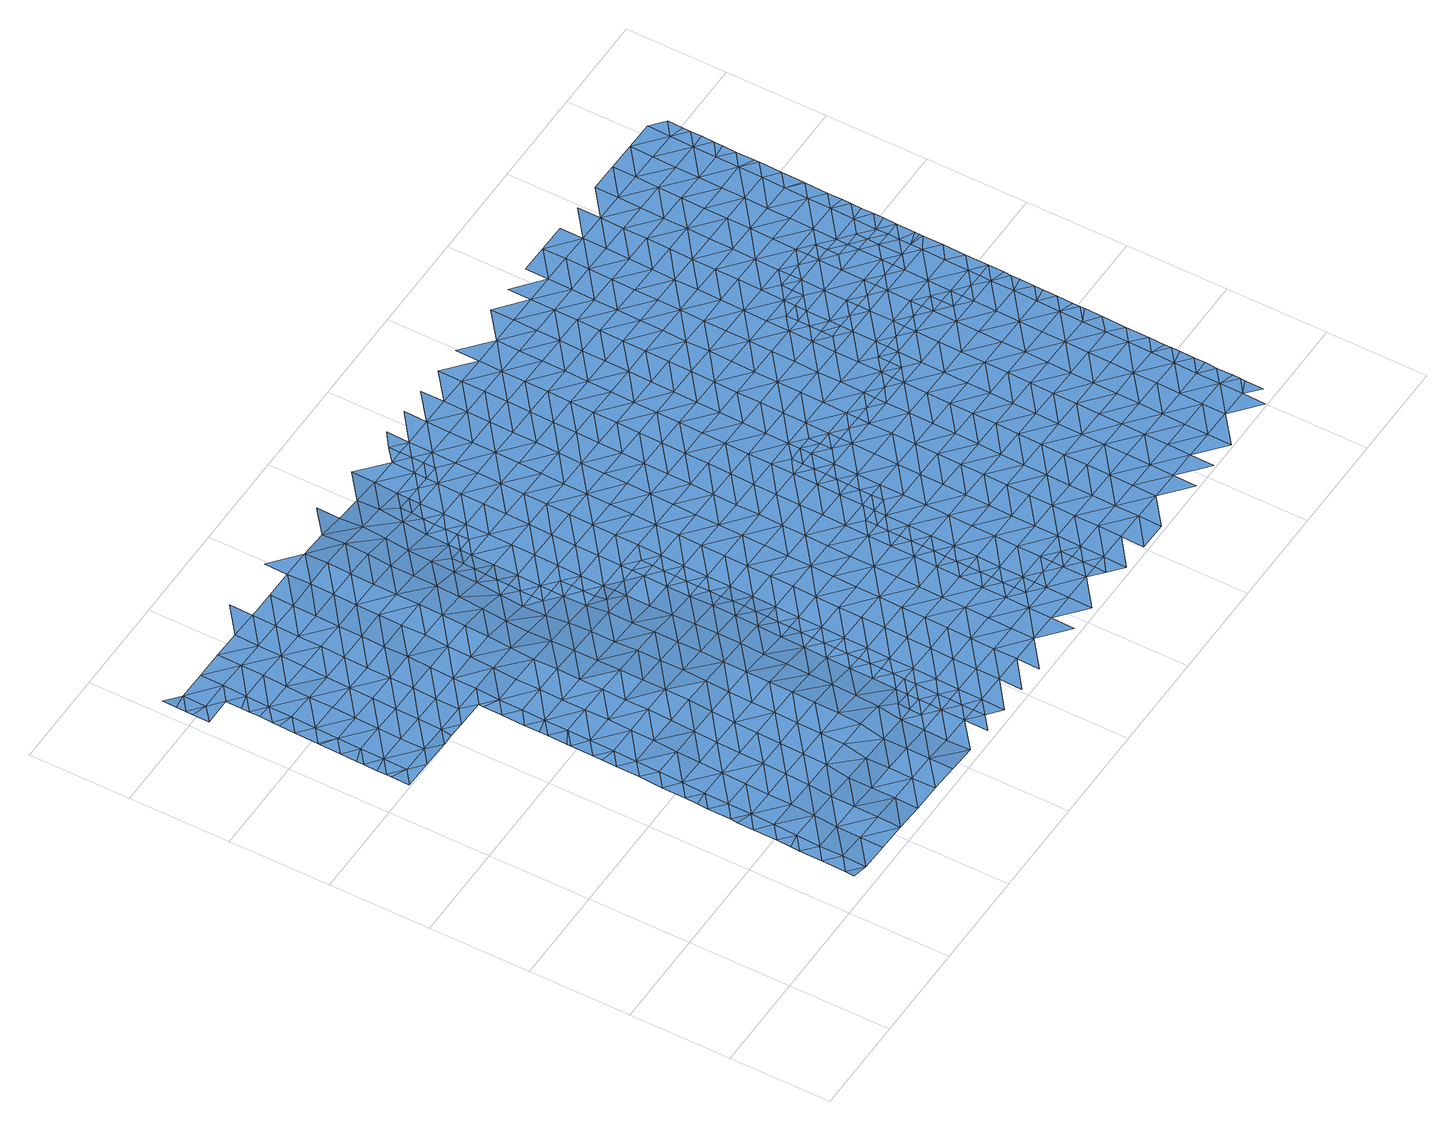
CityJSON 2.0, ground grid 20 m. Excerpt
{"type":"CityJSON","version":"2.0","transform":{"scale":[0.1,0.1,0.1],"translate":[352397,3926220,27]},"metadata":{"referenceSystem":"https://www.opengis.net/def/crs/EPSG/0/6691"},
"CityObjects":{
"waterbody1":{"type":"WaterBody","attributes":{"name":"8","class":"1140","function":"1","WaterBodyRiverFloodingRiskAttribute.description":"4","WaterBodyRiverFloodingRiskAttribute.rankOrg":"1","WaterBodyRiverFloodingRiskAttribute.adminType":"2","WaterBodyRiverFloodingRiskAttribute.scale":"L1"},"geometry":[{"type":"MultiSurface","lod":"1","boundaries":[[[0,1,2]],[[3,4,2]],[[1,3,2]],[[5,6,7]],[[7,6,8]],[[9,4,3]],[[10,4,9]],[[5,11,6]],[[10,12,13]],[[14,8,15]],[[16,14,15]],[[8,6,15]],[[13,12,17]],[[12,10,9]],[[16,18,19]],[[19,18,20]],[[21,9,3]],[[3,1,22]],[[16,15,18]],[[23,15,6]],[[11,23,6]],[[24,17,25]],[[18,26,20]],[[17,12,25]],[[22,1,27]],[[22,21,3]],[[20,26,28]],[[28,26,29]],[[9,30,12]],[[31,24,25]],[[32,24,31]],[[33,32,31]],[[34,35,36]],[[29,37,38]],[[15,39,18]],[[40,41,33]],[[36,35,42]],[[29,26,37]],[[43,35,34]],[[40,33,31]],[[44,15,23]],[[18,39,26]],[[38,45,46]],[[42,47,48]],[[11,49,23]],[[25,12,30]],[[50,31,25]],[[35,47,42]],[[9,21,30]],[[46,45,51]],[[41,52,53]],[[38,37,45]],[[39,15,44]],[[53,52,54]],[[55,48,47]],[[52,41,40]],[[51,56,57]],[[22,27,58]],[[59,21,22]],[[60,61,54]],[[62,40,31]],[[25,30,50]],[[51,45,56]],[[63,57,56]],[[37,26,64]],[[49,65,23]],[[66,67,63]],[[68,44,23]],[[60,54,52]],[[64,26,39]],[[43,69,35]],[[70,45,37]],[[71,62,31]],[[59,22,58]],[[67,66,43]],[[71,31,50]],[[72,73,61]],[[59,74,21]],[[21,75,30]],[[63,56,66]],[[40,76,52]],[[77,65,49]],[[47,35,69]],[[78,37,64]],[[45,70,56]],[[44,79,39]],[[61,60,72]],[[62,76,40]],[[52,76,60]],[[68,23,65]],[[73,80,81]],[[43,66,69]],[[70,37,78]],[[73,72,80]],[[21,74,75]],[[47,69,82]],[[58,83,59]],[[77,84,65]],[[50,30,85]],[[76,86,60]],[[60,87,72]],[[88,89,56]],[[44,68,79]],[[90,91,92]],[[83,74,59]],[[90,81,91]],[[88,56,70]],[[64,39,93]],[[81,80,91]],[[86,87,60]],[[66,56,89]],[[30,75,85]],[[66,94,69]],[[95,62,71]],[[72,87,80]],[[71,50,96]],[[93,97,64]],[[84,98,65]],[[99,68,65]],[[39,79,93]],[[83,58,100]],[[78,97,70]],[[101,92,91]],[[96,50,85]],[[69,94,82]],[[102,92,101]],[[96,95,71]],[[95,76,62]],[[78,64,97]],[[103,104,102]],[[83,105,74]],[[74,106,75]],[[87,107,80]],[[80,108,91]],[[103,102,101]],[[66,89,94]],[[109,104,103]],[[110,111,109]],[[112,98,84]],[[99,65,98]],[[95,113,76]],[[76,114,86]],[[88,70,115]],[[111,110,116]],[[115,70,97]],[[110,109,103]],[[79,68,117]],[[79,118,93]],[[74,105,106]],[[108,80,107]],[[101,91,108]],[[119,96,85]],[[82,94,120]],[[100,121,83]],[[85,75,122]],[[117,68,99]],[[123,124,116]],[[125,103,101]],[[93,118,97]],[[121,105,83]],[[123,116,110]],[[122,119,85]],[[88,115,126]],[[127,107,87]],[[89,88,128]],[[75,106,122]],[[76,113,114]],[[129,101,108]],[[96,130,95]],[[112,131,98]],[[103,125,110]],[[87,86,127]],[[124,132,133]],[[94,89,128]],[[134,99,98]],[[79,117,118]],[[88,126,128]],[[133,132,112]],[[132,124,123]],[[119,130,96]],[[118,135,97]],[[100,136,121]],[[97,137,115]],[[127,86,114]],[[125,101,129]],[[138,113,95]],[[121,139,105]],[[105,140,106]],[[135,137,97]],[[132,131,112]],[[120,94,141]],[[125,142,110]],[[99,143,117]],[[130,138,95]],[[115,144,126]],[[106,140,122]],[[94,128,141]],[[134,98,131]],[[113,145,114]],[[137,144,115]],[[123,146,132]],[[144,128,126]],[[107,127,147]],[[108,107,148]],[[123,110,146]],[[117,149,118]],[[105,139,140]],[[129,108,148]],[[150,119,122]],[[120,141,151]],[[136,152,121]],[[107,147,148]],[[143,149,117]],[[153,125,129]],[[110,142,146]],[[99,134,143]],[[146,154,132]],[[155,150,122]],[[118,156,135]],[[144,157,128]],[[128,158,141]],[[159,153,129]],[[160,130,119]],[[113,138,145]],[[122,140,155]],[[159,129,148]],[[125,153,142]],[[127,114,161]],[[127,162,147]],[[157,158,128]],[[163,137,135]],[[131,132,164]],[[150,160,119]],[[136,165,152]],[[161,114,145]],[[141,166,151]],[[139,121,167]],[[164,132,154]],[[139,168,140]],[[134,131,164]],[[156,118,149]],[[130,169,138]],[[156,163,135]],[[147,170,148]],[[158,166,141]],[[153,171,142]],[[142,172,146]],[[160,169,130]],[[121,152,167]],[[137,173,144]],[[140,168,155]],[[138,169,145]],[[127,161,162]],[[174,134,164]],[[166,175,151]],[[143,176,149]],[[143,134,176]],[[165,177,152]],[[139,167,168]],[[159,148,170]],[[172,142,171]],[[178,161,145]],[[147,162,170]],[[176,134,174]],[[179,153,159]],[[169,180,145]],[[157,144,173]],[[170,181,159]],[[137,163,173]],[[154,146,182]],[[183,158,157]],[[150,155,184]],[[185,160,150]],[[182,146,172]],[[152,186,167]],[[164,154,182]],[[155,168,184]],[[187,188,149]],[[153,179,171]],[[161,189,162]],[[190,183,157]],[[190,157,173]],[[191,166,158]],[[192,185,150]],[[149,176,187]],[[156,149,188]],[[193,152,177]],[[156,194,163]],[[178,145,180]],[[195,168,167]],[[192,150,184]],[[179,159,181]],[[174,164,196]],[[162,189,170]],[[160,197,169]],[[188,194,156]],[[196,164,182]],[[171,198,172]],[[186,152,193]],[[185,197,160]],[[163,199,173]],[[189,161,178]],[[200,184,168]],[[201,198,171]],[[169,202,180]],[[203,174,196]],[[189,204,170]],[[170,205,181]],[[171,179,201]],[[172,206,182]],[[195,167,186]],[[195,200,168]],[[200,192,184]],[[158,183,191]],[[176,174,207]],[[176,208,187]],[[209,193,177]],[[173,210,190]],[[198,206,172]],[[207,174,203]],[[211,179,181]],[[163,194,199]],[[187,212,188]],[[190,213,183]],[[205,170,204]],[[211,201,179]],[[169,197,202]],[[193,214,186]],[[196,182,206]],[[192,215,185]],[[178,180,216]],[[178,217,189]],[[210,213,190]],[[218,203,196]],[[176,207,208]],[[188,212,194]],[[173,199,210]],[[219,215,192]],[[215,197,185]],[[216,180,202]],[[195,186,220]],[[217,204,189]],[[219,192,200]],[[183,221,191]],[[211,181,205]],[[222,198,201]],[[223,199,194]],[[224,196,206]],[[213,221,183]],[[225,226,195]],[[187,208,212]],[[211,227,201]],[[214,193,209]],[[225,195,220]],[[203,228,207]],[[229,202,197]],[[217,178,216]],[[200,195,226]],[[220,186,214]],[[227,222,201]],[[218,196,224]],[[217,230,204]],[[204,231,205]],[[207,228,208]],[[198,232,206]],[[233,210,199]],[[234,219,200]],[[209,235,236]],[[194,212,223]],[[223,237,199]],[[229,197,215]],[[222,232,198]],[[202,238,216]],[[239,220,214]],[[228,203,218]],[[240,214,209]],[[229,238,202]],[[241,240,209]],[[205,242,211]],[[206,243,224]],[[244,213,210]],[[209,236,241]],[[208,245,212]],[[200,226,234]],[[231,204,230]],[[246,215,219]],[[247,234,226]],[[243,218,224]],[[248,245,208]],[[211,242,227]],[[238,249,216]],[[233,199,237]],[[216,250,217]],[[251,252,214]],[[248,208,228]],[[251,214,240]],[[253,221,213]],[[239,214,252]],[[254,229,215]],[[243,206,232]],[[219,234,255]],[[205,231,242]],[[223,212,245]],[[244,210,233]],[[217,256,230]],[[253,257,221]],[[247,258,234]],[[245,259,223]],[[223,260,237]],[[219,255,246]],[[261,262,227]],[[263,238,229]],[[216,249,250]],[[261,227,242]],[[264,255,234]],[[265,218,243]],[[258,247,266]],[[258,264,234]],[[222,227,262]],[[222,267,232]],[[213,244,253]],[[228,218,268]],[[254,215,246]],[[262,267,222]],[[217,250,256]],[[268,218,265]],[[248,228,268]],[[269,242,231]],[[264,270,255]],[[260,223,259]],[[260,271,237]],[[231,230,272]],[[270,273,255]],[[232,274,243]],[[249,238,263]],[[233,237,271]],[[233,275,244]],[[272,230,256]],[[246,255,273]],[[229,254,263]],[[276,277,248]],[[242,269,261]],[[273,278,246]],[[279,254,246]],[[265,243,280]],[[278,279,246]],[[244,275,253]],[[248,268,276]],[[245,248,277]],[[245,281,259]],[[269,231,272]],[[282,283,265]],[[274,232,267]],[[282,265,280]],[[284,262,261]],[[249,263,285]],[[250,249,286]],[[279,287,254]],[[275,233,271]],[[268,265,283]],[[280,243,274]],[[287,288,254]],[[254,288,263]],[[289,290,268]],[[249,285,286]],[[291,261,269]],[[281,245,277]],[[268,283,289]],[[267,262,292]],[[256,250,293]],[[288,294,263]],[[276,268,290]],[[295,280,274]],[[294,296,263]],[[297,253,275]],[[260,259,298]],[[290,299,276]],[[300,301,267]],[[284,261,291]],[[285,263,296]],[[300,267,292]],[[299,302,276]],[[250,286,293]],[[303,269,272]],[[274,267,301]],[[292,262,284]],[[272,256,304]],[[277,276,302]],[[259,281,298]],[[305,295,274]],[[306,307,285]],[[306,285,296]],[[271,260,308]],[[309,281,277]],[[304,256,293]],[[310,305,274]],[[286,285,307]],[[311,309,277]],[[274,301,310]],[[312,291,269]],[[275,271,308]],[[277,302,311]],[[313,297,275]],[[307,314,286]],[[315,293,286]],[[316,292,284]],[[260,298,308]],[[314,315,286]],[[303,272,304]],[[317,284,291]],[[318,298,281]],[[319,304,293]],[[313,275,308]],[[320,319,293]],[[318,281,309]],[[320,293,315]],[[312,269,303]],[[312,317,291]],[[316,284,321]],[[317,321,284]],[[322,303,304]],[[323,297,313]],[[324,322,304]],[[298,325,308]],[[324,304,319]],[[309,326,318]],[[327,297,323]],[[328,298,318]],[[322,329,303]],[[329,330,303]],[[312,303,330]],[[313,308,325]],[[326,331,318]],[[332,321,317]],[[298,328,325]],[[333,317,312]],[[334,331,326]],[[335,323,313]],[[336,333,312]],[[336,312,330]],[[331,337,318]],[[338,332,317]],[[328,318,337]],[[339,313,325]],[[333,338,317]],[[340,325,328]],[[341,340,328]],[[341,328,337]],[[335,313,339]],[[332,338,342]],[[343,339,325]],[[344,343,325]],[[344,325,340]],[[345,339,343]],[[345,346,339]],[[335,339,346]],[[345,343,347]],[[347,348,345]],[[349,335,346]],[[348,350,345]],[[345,350,346]],[[351,349,346]],[[352,350,348]],[[350,351,346]],[[352,353,350]],[[354,353,352]],[[353,355,350]],[[351,350,355]],[[355,356,351]],[[356,357,351]]]}]},
"waterbody2":{"type":"WaterBody","attributes":{"name":"8","class":"1140","function":"1","WaterBodyRiverFloodingRiskAttribute.description":"4","WaterBodyRiverFloodingRiskAttribute.rankOrg":"2","WaterBodyRiverFloodingRiskAttribute.adminType":"2","WaterBodyRiverFloodingRiskAttribute.scale":"L1"},"geometry":[{"type":"MultiSurface","lod":"1","boundaries":[[[247,226,225]],[[225,220,358]],[[358,220,239]],[[247,225,358]],[[239,252,358]],[[359,240,241]],[[241,236,359]],[[236,360,359]],[[266,358,252]],[[247,358,266]],[[361,240,359]],[[251,240,361]],[[252,251,361]],[[360,362,359]],[[363,252,361]],[[266,252,363]],[[364,361,359]],[[365,264,258]],[[365,266,363]],[[258,266,365]],[[365,366,264]],[[270,264,366]],[[364,359,362]],[[273,270,366]],[[364,367,361]],[[366,368,273]],[[368,279,278]],[[363,361,367]],[[363,369,365]],[[278,273,368]],[[367,369,363]],[[282,280,370]],[[368,371,279]],[[370,280,295]],[[283,282,370]],[[365,372,366]],[[287,371,288]],[[287,279,371]],[[369,372,365]],[[289,283,373]],[[371,374,288]],[[362,375,376]],[[283,370,373]],[[290,289,373]],[[295,305,370]],[[366,377,368]],[[294,288,374]],[[373,378,290]],[[296,294,374]],[[300,292,379]],[[299,290,378]],[[379,292,316]],[[301,300,379]],[[364,362,380]],[[364,381,367]],[[302,299,378]],[[368,382,371]],[[383,296,374]],[[306,296,383]],[[384,305,310]],[[380,362,376]],[[380,381,364]],[[307,306,383]],[[377,382,368]],[[310,301,384]],[[326,309,311]],[[311,302,385]],[[366,372,377]],[[301,379,384]],[[316,321,379]],[[383,386,307]],[[302,378,385]],[[387,388,370]],[[386,315,314]],[[370,305,387]],[[371,389,374]],[[314,307,386]],[[381,390,367]],[[326,311,385]],[[373,370,388]],[[373,391,378]],[[382,389,371]],[[305,384,387]],[[392,383,374]],[[369,367,390]],[[369,393,372]],[[391,385,378]],[[394,319,320]],[[395,384,379]],[[394,315,386]],[[320,315,394]],[[396,380,376]],[[334,326,385]],[[389,392,374]],[[397,377,372]],[[376,398,396]],[[399,395,379]],[[379,321,399]],[[400,322,324]],[[383,401,386]],[[402,387,384]],[[332,399,321]],[[373,388,391]],[[400,319,394]],[[324,319,400]],[[403,381,380]],[[404,334,385]],[[393,369,390]],[[391,404,385]],[[405,382,377]],[[395,402,384]],[[406,394,386]],[[400,407,322]],[[329,322,407]],[[387,408,388]],[[397,372,393]],[[397,405,377]],[[403,380,396]],[[401,383,392]],[[330,329,407]],[[409,390,381]],[[332,342,399]],[[410,400,394]],[[411,333,336]],[[404,412,334]],[[411,330,407]],[[336,330,411]],[[389,382,405]],[[413,392,389]],[[414,381,403]],[[406,386,401]],[[406,410,394]],[[331,334,412]],[[408,387,402]],[[337,331,412]],[[415,407,400]],[[411,416,333]],[[338,416,342]],[[399,417,395]],[[409,381,414]],[[393,390,409]],[[338,333,416]],[[418,340,341]],[[391,388,419]],[[418,337,412]],[[341,337,418]],[[413,389,405]],[[396,420,403]],[[421,401,392]],[[419,388,408]],[[399,342,422]],[[404,391,419]],[[413,423,392]],[[420,414,403]],[[397,393,424]],[[419,425,404]],[[426,396,427]],[[404,428,412]],[[423,421,392]],[[347,343,344]],[[342,416,422]],[[415,400,410]],[[429,340,418]],[[344,340,429]],[[417,399,422]],[[401,421,406]],[[393,409,424]],[[411,407,430]],[[411,431,416]],[[432,409,414]],[[402,395,433]],[[402,434,408]],[[405,397,435]],[[347,344,429]],[[396,426,420]],[[412,436,418]],[[437,410,406]],[[435,397,424]],[[430,407,415]],[[438,413,405]],[[428,404,425]],[[395,417,433]],[[421,437,406]],[[439,429,418]],[[440,438,405]],[[438,423,413]],[[432,414,420]],[[440,405,435]],[[429,348,347]],[[434,402,433]],[[434,441,408]],[[442,415,410]],[[411,430,431]],[[436,439,418]],[[443,425,419]],[[444,420,426]],[[412,428,436]],[[422,416,445]],[[424,409,446]],[[419,408,441]],[[439,348,429]],[[446,409,432]],[[447,435,424]],[[445,416,431]],[[417,422,445]],[[423,448,421]],[[449,433,417]],[[450,410,437]],[[451,432,420]],[[444,426,452]],[[453,424,446]],[[442,410,450]],[[454,451,420]],[[430,415,442]],[[448,423,438]],[[444,454,420]],[[455,437,421]],[[456,446,432]],[[443,457,425]],[[430,458,431]],[[457,436,428]],[[449,417,445]],[[459,456,432]],[[419,441,443]],[[459,432,451]],[[449,460,433]],[[447,424,453]],[[461,438,440]],[[428,425,457]],[[352,348,439]],[[462,445,431]],[[463,421,448]],[[440,435,461]],[[456,464,446]],[[465,453,446]],[[434,466,441]],[[430,442,458]],[[464,465,446]],[[434,433,466]],[[461,435,447]],[[467,444,452]],[[455,421,463]],[[468,451,454]],[[466,433,460]],[[450,469,442]],[[470,443,441]],[[462,431,458]],[[438,471,448]],[[472,447,453]],[[439,436,473]],[[450,437,469]],[[352,439,354]],[[467,454,444]],[[474,472,453]],[[473,436,457]],[[462,475,445]],[[445,476,449]],[[474,453,465]],[[477,354,439]],[[478,471,438]],[[478,438,461]],[[476,460,449]],[[437,455,469]],[[442,479,458]],[[443,480,457]],[[481,482,447]],[[477,439,473]],[[481,447,472]],[[468,454,483]],[[441,466,470]],[[463,448,471]],[[461,447,482]],[[467,484,454]],[[476,445,475]],[[479,442,469]],[[482,485,461]],[[480,443,470]],[[458,486,462]],[[485,487,461]],[[477,488,354]],[[476,489,460]],[[480,490,457]],[[457,491,473]],[[455,463,492]],[[483,454,484]],[[493,486,458]],[[478,461,487]],[[353,354,488]],[[492,463,471]],[[466,460,489]],[[355,353,488]],[[490,491,457]],[[491,477,473]],[[492,494,455]],[[458,479,493]],[[495,496,478]],[[488,497,355]],[[466,498,470]],[[478,487,495]],[[475,462,486]],[[471,478,496]],[[356,355,497]],[[499,483,484]],[[500,476,475]],[[357,356,497]],[[501,502,467]],[[469,455,503]],[[496,504,471]],[[469,505,479]],[[467,506,501]],[[466,489,507]],[[504,508,471]],[[470,509,480]],[[484,467,502]],[[503,455,494]],[[510,499,484]],[[511,357,497]],[[492,471,508]],[[502,512,484]],[[498,509,470]],[[513,493,479]],[[500,475,486]],[[488,477,514]],[[512,510,484]],[[466,507,498]],[[480,509,490]],[[514,477,491]],[[476,515,489]],[[514,516,488]],[[488,517,497]],[[505,513,479]],[[518,515,476]],[[469,503,505]],[[519,491,490]],[[518,476,500]],[[492,520,494]],[[516,517,488]],[[492,508,521]],[[507,489,515]],[[494,522,503]],[[517,523,497]],[[507,524,498]],[[519,490,509]],[[486,493,525]],[[508,526,521]],[[491,527,514]],[[520,492,521]],[[525,493,513]],[[528,527,491]],[[524,507,515]],[[500,486,529]],[[524,530,498]],[[498,531,509]],[[491,519,528]],[[514,532,516]],[[522,533,503]],[[526,534,521]],[[529,486,525]],[[529,535,500]],[[494,520,522]],[[536,534,526]],[[527,532,514]],[[537,515,518]],[[505,503,533]],[[505,538,513]],[[518,500,535]],[[534,539,521]],[[521,539,520]],[[509,540,519]],[[533,538,505]],[[531,498,530]],[[541,525,513]],[[517,516,532]],[[542,524,515]],[[539,543,520]],[[544,522,520]],[[543,544,520]],[[519,545,528]],[[537,518,535]],[[540,509,531]],[[525,546,529]],[[524,547,530]],[[548,549,522]],[[522,549,533]],[[548,522,544]],[[517,532,550]],[[546,535,529]],[[542,515,537]],[[513,538,541]],[[545,519,540]],[[517,550,551]],[[530,552,531]],[[553,554,533]],[[527,528,555]],[[533,554,538]],[[527,556,532]],[[546,525,541]],[[533,549,553]],[[547,552,530]],[[555,528,545]],[[555,556,527]],[[524,542,547]],[[557,540,531]],[[546,558,535]],[[532,559,550]],[[554,560,538]],[[561,542,537]],[[562,545,540]],[[537,535,563]],[[541,538,560]],[[557,531,552]],[[541,564,546]],[[535,558,563]],[[559,532,556]],[[542,561,547]],[[545,565,555]],[[554,566,560]],[[561,537,563]],[[564,541,560]],[[562,540,557]],[[567,550,559]],[[564,568,546]],[[555,569,556]],[[566,570,560]],[[558,546,568]],[[552,547,571]],[[565,569,555]],[[558,572,563]],[[571,547,561]],[[552,573,557]],[[545,562,565]],[[568,572,558]],[[556,569,559]],[[571,573,552]],[[574,575,576]],[[577,567,559]],[[578,575,570]],[[578,576,575]],[[572,579,563]],[[560,570,580]],[[561,563,579]],[[562,557,581]],[[582,565,562]],[[581,557,573]],[[564,560,583]],[[570,575,580]],[[559,569,577]],[[574,584,575]],[[571,561,585]],[[560,580,583]],[[586,569,565]],[[585,561,579]],[[587,573,571]],[[568,564,588]],[[568,589,572]],[[585,590,571]],[[562,581,582]],[[582,586,565]],[[588,564,583]],[[584,591,575]],[[575,591,580]],[[572,592,579]],[[586,593,569]],[[589,568,588]],[[589,592,572]],[[587,571,590]],[[581,573,587]],[[594,583,580]],[[595,591,584]],[[596,597,577]],[[577,569,596]],[[598,580,591]],[[599,590,585]],[[600,581,587]],[[569,593,596]],[[585,579,601]],[[582,581,602]],[[595,603,591]],[[594,580,598]],[[601,579,592]],[[602,604,582]],[[588,605,589]],[[604,593,586]],[[581,600,602]],[[588,583,605]],[[590,606,587]],[[586,582,604]],[[607,598,591]],[[605,583,594]],[[599,585,601]],[[599,606,590]],[[589,608,592]],[[609,596,593]],[[605,608,589]],[[591,603,607]],[[610,594,598]],[[611,602,600]],[[608,612,592]],[[600,587,613]],[[593,604,609]],[[603,614,607]],[[610,605,594]],[[613,587,606]],[[613,611,600]],[[598,607,615]],[[601,592,616]],[[596,609,617]],[[614,618,607]],[[610,598,615]],[[616,592,612]],[[619,608,605]],[[599,620,606]],[[596,617,621]],[[599,601,620]],[[604,602,622]],[[623,615,607]],[[624,619,605]],[[620,601,616]],[[625,613,606]],[[624,605,610]],[[602,611,622]],[[608,626,612]],[[609,627,617]],[[609,604,627]],[[607,618,623]],[[627,604,622]],[[625,606,620]],[[615,628,610]],[[613,629,611]],[[617,630,621]],[[623,618,631]],[[626,608,619]],[[616,612,626]],[[632,624,610]],[[633,620,616]],[[615,623,634]],[[611,635,622]],[[613,625,629]],[[617,627,630]],[[631,636,623]],[[628,632,610]],[[615,634,628]],[[637,619,624]],[[638,627,622]],[[639,616,626]],[[611,629,635]],[[640,641,623]],[[640,623,636]],[[632,637,624]],[[637,626,619]],[[633,616,639]],[[634,623,641]],[[642,629,625]],[[638,622,635]],[[627,643,630]],[[625,620,642]],[[620,633,642]],[[634,644,628]],[[629,645,635]],[[626,646,639]],[[630,647,648]],[[642,645,629]],[[627,638,643]],[[628,649,632]],[[634,641,650]],[[651,646,626]],[[646,633,639]],[[651,626,637]],[[652,638,635]],[[647,630,643]],[[645,653,635]],[[650,641,654]],[[655,656,632]],[[644,634,650]],[[628,644,649]],[[632,649,655]],[[657,642,633]],[[637,632,656]],[[646,657,633]],[[638,658,643]],[[659,660,637]],[[654,661,650]],[[659,637,656]],[[652,635,653]],[[651,637,660]],[[662,649,644]],[[657,663,642]],[[642,664,645]],[[643,665,647]],[[666,646,651]],[[663,664,642]],[[667,644,650]],[[658,665,643]],[[645,664,653]],[[638,652,658]],[[668,669,647]],[[650,661,670]],[[662,644,671]],[[651,660,666]],[[672,652,653]],[[673,657,646]],[[664,672,653]],[[661,674,670]],[[666,660,675]],[[644,667,671]],[[676,673,646]],[[650,670,667]],[[676,646,666]],[[668,647,665]],[[677,663,657]],[[674,678,670]],[[675,679,666]],[[673,677,657]],[[658,652,680]],[[681,664,663]],[[682,671,667]],[[680,652,672]],[[683,676,666]],[[684,683,666]],[[684,666,679]],[[670,685,667]],[[686,672,664]],[[658,680,687]],[[665,658,688]],[[670,678,689]],[[682,667,690]],[[681,663,677]],[[681,686,664]],[[691,689,678]],[[688,658,687]],[[668,665,688]],[[692,680,672]],[[693,676,683]],[[667,685,690]],[[670,689,685]],[[694,668,688]],[[673,676,695]],[[691,696,689]],[[693,683,697]],[[677,673,695]],[[692,672,686]],[[676,693,695]],[[698,690,685]],[[687,680,699]],[[700,685,689]],[[697,701,693]],[[681,677,702]],[[699,680,692]],[[700,689,696]],[[703,698,685]],[[704,705,706]],[[677,695,702]],[[681,707,686]],[[696,704,706]],[[688,687,708]],[[705,709,706]],[[707,692,686]],[[710,703,685]],[[711,681,702]],[[700,696,706]],[[687,699,708]],[[709,712,706]],[[695,693,713]],[[707,681,711]],[[693,701,713]],[[714,699,692]],[[685,700,710]],[[688,708,715]],[[713,716,695]],[[695,717,702]],[[707,714,692]],[[701,718,713]],[[716,717,695]],[[719,708,699]],[[720,706,712]],[[721,703,710]],[[702,722,711]],[[714,719,699]],[[700,706,720]],[[718,723,713]],[[717,722,702]],[[722,707,711]],[[700,724,710]],[[710,725,721]],[[719,726,708]],[[712,727,720]],[[728,729,730]],[[731,700,720]],[[724,725,710]],[[732,714,707]],[[727,733,720]],[[723,730,734]],[[716,713,735]],[[730,729,734]],[[700,731,724]],[[713,723,735]],[[736,707,722]],[[737,731,720]],[[708,726,738]],[[735,739,716]],[[723,734,735]],[[729,740,734]],[[717,716,739]],[[720,733,737]],[[741,722,717]],[[742,725,724]],[[707,736,732]],[[743,724,731]],[[719,744,726]],[[739,745,717]],[[719,714,744]],[[746,747,748]],[[743,731,737]],[[740,749,734]],[[744,714,732]],[[750,735,734]],[[722,741,736]],[[747,751,740]],[[724,752,742]],[[753,738,726]],[[744,754,726]],[[752,724,743]],[[747,746,751]],[[755,732,736]],[[751,749,740]],[[756,739,735]],[[717,745,741]],[[742,752,757]],[[746,758,751]],[[750,734,749]],[[750,756,735]],[[756,745,739]],[[732,759,744]],[[726,754,753]],[[758,760,751]],[[736,741,755]],[[760,761,751]],[[749,751,761]],[[759,732,755]],[[744,762,754]],[[756,763,745]],[[745,764,741]],[[749,765,750]],[[766,749,761]],[[749,766,765]],[[765,767,750]],[[741,768,755]],[[744,759,762]],[[754,769,753]],[[767,770,750]],[[750,770,756]],[[745,763,764]],[[754,762,771]],[[770,772,756]],[[756,772,763]],[[759,755,768]],[[741,764,768]],[[754,771,769]],[[759,773,762]],[[774,775,763]],[[774,763,772]],[[763,775,764]],[[776,773,759]],[[776,759,768]],[[762,773,771]],[[775,777,764]],[[764,777,768]],[[778,779,768]],[[768,779,776]],[[778,768,777]],[[769,771,780]],[[771,773,780]],[[779,781,776]],[[773,776,782]],[[776,781,782]],[[769,780,783]],[[784,780,773]],[[785,784,773]],[[785,773,782]],[[786,787,780]],[[780,787,783]],[[786,780,784]]]}]},
"waterbody3":{"type":"WaterBody","attributes":{"name":"8","class":"1140","function":"1","WaterBodyRiverFloodingRiskAttribute.description":"4","WaterBodyRiverFloodingRiskAttribute.rankOrg":"3","WaterBodyRiverFloodingRiskAttribute.adminType":"2","WaterBodyRiverFloodingRiskAttribute.scale":"L1"},"geometry":[{"type":"MultiSurface","lod":"1","boundaries":[[[788,456,459]],[[459,451,788]],[[788,451,468]],[[788,789,456]],[[789,465,464]],[[464,456,789]],[[468,483,788]],[[790,472,474]],[[790,465,789]],[[474,465,790]],[[791,472,790]],[[481,472,791]],[[482,481,791]],[[788,483,792]],[[791,793,482]],[[789,788,794]],[[485,482,793]],[[792,483,499]],[[794,788,792]],[[487,485,793]],[[790,789,795]],[[495,487,796]],[[499,510,792]],[[487,793,796]],[[795,789,794]],[[496,495,796]],[[791,790,795]],[[796,797,496]],[[501,506,798]],[[506,799,798]],[[502,501,798]],[[504,496,797]],[[800,794,792]],[[798,801,502]],[[802,791,795]],[[801,510,512]],[[508,504,526]],[[793,803,796]],[[800,792,510]],[[512,502,801]],[[526,504,797]],[[793,791,803]],[[804,795,794]],[[803,791,802]],[[805,797,796]],[[799,806,798]],[[800,510,801]],[[536,526,797]],[[804,794,800]],[[795,807,802]],[[805,796,803]],[[798,808,801]],[[809,536,797]],[[802,810,803]],[[809,797,805]],[[795,804,807]],[[808,798,806]],[[808,811,801]],[[812,804,800]],[[810,802,807]],[[803,813,805]],[[809,814,536]],[[800,801,811]],[[534,814,539]],[[534,536,814]],[[814,815,539]],[[804,816,807]],[[803,810,813]],[[815,544,543]],[[543,539,815]],[[812,800,811]],[[817,805,813]],[[806,818,819]],[[809,805,820]],[[809,821,814]],[[548,822,549]],[[822,544,815]],[[808,806,819]],[[548,544,822]],[[818,823,819]],[[820,805,817]],[[821,815,814]],[[804,812,816]],[[819,824,808]],[[810,807,825]],[[810,826,813]],[[811,808,824]],[[553,549,827]],[[553,566,554]],[[828,812,811]],[[549,822,827]],[[821,809,820]],[[807,816,825]],[[829,822,815]],[[566,553,827]],[[821,830,815]],[[576,827,822]],[[826,810,825]],[[830,829,815]],[[811,824,828]],[[828,831,812]],[[812,832,816]],[[817,813,833]],[[829,576,822]],[[578,566,827]],[[834,824,819]],[[576,578,827]],[[833,813,826]],[[833,835,817]],[[819,823,834]],[[820,817,835]],[[566,578,570]],[[832,812,831]],[[825,816,832]],[[825,836,826]],[[834,837,824]],[[824,838,828]],[[832,836,825]],[[821,820,839]],[[821,840,830]],[[574,576,829]],[[841,833,826]],[[839,840,821]],[[820,835,839]],[[830,840,829]],[[829,584,574]],[[838,842,828]],[[824,837,838]],[[841,826,836]],[[833,843,835]],[[831,828,842]],[[841,843,833]],[[844,584,829]],[[840,844,829]],[[842,845,831]],[[834,846,837]],[[832,831,845]],[[839,835,847]],[[837,848,838]],[[849,841,836]],[[834,850,846]],[[847,835,843]],[[836,832,851]],[[595,584,844]],[[832,845,851]],[[837,846,848]],[[852,839,847]],[[841,853,843]],[[840,839,854]],[[855,845,842]],[[849,836,851]],[[844,840,854]],[[595,844,603]],[[838,848,856]],[[839,852,854]],[[842,838,855]],[[855,838,856]],[[853,841,849]],[[844,857,603]],[[858,859,846]],[[857,844,854]],[[847,843,860]],[[848,846,859]],[[851,845,861]],[[860,843,853]],[[859,862,848]],[[845,855,861]],[[852,847,863]],[[614,603,857]],[[862,864,848]],[[849,851,865]],[[863,847,860]],[[865,851,861]],[[849,866,853]],[[856,848,864]],[[865,866,849]],[[854,852,867]],[[854,868,857]],[[855,856,864]],[[869,861,855]],[[870,860,853]],[[867,852,863]],[[867,868,854]],[[614,857,618]],[[864,869,855]],[[870,853,866]],[[861,871,865]],[[618,857,868]],[[862,859,872]],[[873,864,862]],[[863,860,874]],[[875,867,863]],[[876,861,869]],[[877,866,865]],[[859,878,872]],[[874,860,870]],[[618,868,631]],[[879,869,864]],[[871,861,876]],[[880,868,867]],[[862,872,873]],[[875,863,874]],[[636,631,868]],[[877,865,871]],[[879,864,873]],[[878,881,872]],[[880,867,875]],[[879,882,869]],[[870,866,883]],[[870,884,874]],[[876,869,882]],[[883,866,877]],[[868,885,636]],[[868,880,885]],[[871,876,886]],[[873,887,879]],[[870,883,884]],[[873,872,887]],[[876,882,886]],[[875,874,888]],[[640,636,889]],[[877,871,890]],[[891,883,877]],[[872,881,887]],[[636,885,889]],[[888,874,884]],[[641,640,889]],[[880,875,888]],[[879,892,882]],[[871,886,890]],[[654,641,889]],[[893,892,879]],[[879,887,893]],[[882,894,886]],[[895,889,885]],[[877,890,891]],[[880,888,896]],[[885,880,897]],[[892,894,882]],[[894,890,886]],[[884,883,898]],[[897,880,896]],[[898,883,891]],[[899,900,881]],[[881,901,887]],[[884,902,888]],[[654,889,661]],[[898,902,884]],[[895,885,897]],[[889,895,661]],[[888,903,896]],[[890,904,891]],[[902,903,888]],[[893,887,901]],[[881,900,901]],[[890,894,905]],[[891,906,898]],[[896,907,897]],[[674,661,895]],[[908,894,892]],[[890,905,904]],[[898,906,902]],[[893,901,909]],[[910,896,903]],[[892,893,908]],[[897,907,895]],[[900,911,901]],[[908,893,909]],[[906,891,904]],[[900,912,913]],[[914,905,894]],[[900,913,911]],[[674,895,678]],[[896,910,907]],[[915,678,895]],[[916,917,901]],[[907,915,895]],[[916,901,911]],[[918,914,894]],[[914,904,905]],[[909,901,917]],[[903,919,910]],[[894,908,918]],[[917,920,909]],[[902,906,921]],[[903,902,919]],[[920,922,909]],[[919,902,921]],[[908,909,922]],[[904,923,906]],[[910,924,907]],[[914,923,904]],[[919,924,910]],[[691,678,915]],[[925,908,922]],[[918,908,926]],[[908,925,926]],[[915,907,705]],[[926,927,918]],[[906,928,921]],[[929,914,918]],[[696,691,915]],[[927,929,918]],[[704,696,915]],[[915,705,704]],[[906,923,930]],[[705,907,931]],[[932,923,914]],[[907,924,931]],[[919,921,928]],[[906,930,928]],[[914,929,932]],[[928,933,919]],[[919,934,924]],[[709,705,931]],[[935,923,932]],[[930,923,935]],[[936,931,924]],[[712,709,931]],[[935,937,930]],[[930,938,928]],[[934,919,933]],[[930,937,938]],[[928,939,933]],[[940,928,938]],[[931,936,712]],[[924,934,936]],[[928,940,939]],[[939,941,933]],[[933,942,934]],[[941,942,933]],[[727,712,936]],[[943,934,942]],[[936,934,944]],[[934,943,944]],[[936,944,945]],[[727,936,733]],[[733,936,945]]]}]},
"waterbody4":{"type":"WaterBody","attributes":{"name":"8","class":"1140","function":"1","WaterBodyRiverFloodingRiskAttribute.description":"4","WaterBodyRiverFloodingRiskAttribute.rankOrg":"3","WaterBodyRiverFloodingRiskAttribute.adminType":"2","WaterBodyRiverFloodingRiskAttribute.scale":"L1"},"geometry":[{"type":"MultiSurface","lod":"1","boundaries":[[[698,703,946]],[[947,946,703]],[[946,947,948]],[[949,948,947]],[[948,949,728]],[[729,728,949]],[[742,950,725]],[[950,748,725]],[[746,748,950]],[[748,747,949]],[[725,748,947]],[[721,725,947]],[[660,659,675]],[[679,951,952]],[[953,952,951]],[[952,953,701]],[[718,701,953]],[[697,683,952]],[[723,718,953]],[[684,679,952]],[[655,662,954]],[[747,740,729]],[[728,730,953]],[[747,729,949]],[[948,728,953]],[[748,949,947]],[[948,951,946]],[[721,947,703]],[[690,698,946]],[[953,730,723]],[[697,952,701]],[[948,953,951]],[[683,684,952]],[[955,951,679]],[[955,954,951]],[[955,656,954]],[[656,655,954]],[[649,662,655]],[[662,671,954]],[[682,690,956]],[[956,690,946]],[[956,946,951]],[[671,682,956]],[[954,671,956]],[[951,954,956]],[[659,656,955]],[[675,659,955]],[[679,675,955]],[[757,957,742]],[[742,957,950]],[[758,746,950]],[[950,957,758]]]}]}
},
"vertices":[
[269,31,21],[297,25,21],[269,49,22],[298,71,22],[270,95,22],[54,792,31],[83,814,31],[55,827,31],[55,838,31],[298,117,22],[270,141,23],[111,791,31],[299,164,23],[271,158,23],[55,856,31],[84,861,31],[56,884,31],[271,187,24],[84,907,31],[56,898,31],[56,930,32],[355,117,19],[354,70,19],[140,813,32],[272,233,24],[300,210,24],[85,953,32],[353,24,19],[57,973,32],[57,977,32],[356,163,21],[301,256,24],[272,265,24],[273,280,25],[4,1162,34],[32,1185,34],[4,1194,34],[86,999,32],[58,1023,32],[141,906,31],[301,302,25],[273,326,25],[4,1209,34],[60,1162,34],[140,860,31],[87,1046,33],[58,1053,33],[33,1231,35],[5,1227,34],[168,790,30],[357,209,23],[59,1069,33],[302,349,25],[274,347,25],[274,372,26],[5,1255,35],[87,1092,34],[59,1093,34],[410,23,18],[411,69,18],[303,395,26],[275,418,26],[358,301,24],[59,1115,34],[142,952,32],[196,813,30],[88,1138,34],[60,1130,34],[197,859,30],[89,1184,35],[143,1045,32],[357,255,23],[304,441,27],[276,465,28],[412,116,18],[412,162,19],[359,348,25],[192,790,30],[143,998,32],[198,905,29],[304,487,28],[276,511,28],[90,1230,35],[468,68,15],[224,789,29],[413,208,22],[360,394,25],[360,440,27],[144,1091,34],[145,1137,35],[277,539,28],[305,533,28],[277,557,28],[199,951,30],[146,1183,35],[415,300,23],[414,254,23],[199,997,31],[253,812,29],[254,858,29],[467,22,15],[306,580,28],[278,603,28],[307,626,28],[278,610,28],[468,115,15],[469,161,14],[361,486,29],[362,532,29],[279,649,28],[307,672,28],[279,665,28],[281,788,28],[416,347,24],[416,393,25],[200,1044,31],[279,696,28],[255,904,30],[255,950,31],[471,253,22],[146,1229,36],[524,67,13],[470,207,21],[308,718,28],[280,742,28],[363,625,28],[201,1090,32],[417,439,26],[202,1136,33],[363,579,29],[471,299,23],[310,811,29],[309,764,27],[281,778,28],[310,857,30],[256,996,30],[524,21,14],[257,1043,30],[472,346,23],[525,114,13],[526,160,11],[202,1182,33],[364,671,28],[311,903,31],[258,1089,31],[473,392,24],[365,717,28],[418,485,28],[419,532,29],[312,949,33],[527,252,23],[203,1229,34],[581,67,11],[420,624,28],[366,764,27],[527,206,21],[313,996,30],[258,1135,31],[259,1181,32],[419,578,28],[528,299,23],[474,438,25],[475,484,28],[314,1042,31],[366,810,30],[580,20,12],[260,1228,32],[582,113,11],[583,159,9],[529,345,23],[475,531,29],[421,670,28],[422,716,28],[314,1088,31],[367,856,32],[261,1274,32],[368,902,33],[637,19,8],[530,437,24],[477,623,26],[530,391,23],[476,577,27],[422,763,26],[316,1180,31],[583,205,21],[585,298,23],[639,112,6],[369,948,35],[369,995,34],[531,483,26],[315,1134,31],[317,1227,31],[584,251,23],[638,66,6],[370,1041,34],[639,158,6],[423,809,29],[586,344,23],[478,715,24],[371,1087,34],[640,204,14],[478,669,24],[586,390,23],[424,855,32],[532,530,26],[533,576,25],[479,762,21],[425,901,33],[425,947,35],[695,65,6],[372,1133,34],[534,622,23],[426,994,35],[373,1179,34],[695,111,6],[642,297,17],[587,436,22],[588,482,22],[481,854,20],[641,250,16],[667,134,6],[373,1226,33],[535,715,20],[427,1040,34],[480,808,18],[668,158,6],[668,181,9],[534,668,20],[481,900,25],[642,343,17],[589,529,21],[589,575,20],[536,761,15],[428,1132,35],[697,203,6],[694,18,6],[723,41,6],[428,1086,34],[643,389,17],[696,134,6],[723,87,6],[723,64,6],[590,621,19],[537,807,8],[429,1179,36],[483,993,30],[698,296,6],[696,180,6],[482,947,28],[644,435,15],[645,482,16],[724,110,6],[724,134,6],[430,1225,33],[699,342,7],[698,250,6],[645,528,16],[374,1272,33],[725,203,6],[484,1039,29],[484,1085,30],[591,667,16],[592,714,16],[700,388,7],[726,226,6],[537,853,6],[725,180,6],[593,760,8],[538,899,9],[647,620,11],[726,249,6],[485,1131,32],[646,574,14],[726,272,6],[593,806,6],[486,1178,33],[539,946,13],[540,992,14],[727,295,6],[727,318,6],[565,830,6],[540,1038,15],[566,853,6],[566,876,6],[648,713,8],[701,434,8],[701,481,10],[727,342,6],[728,365,6],[566,899,8],[567,922,8],[648,666,8],[621,736,11],[702,527,10],[728,388,6],[594,829,6],[729,411,6],[487,1224,29],[541,1084,17],[567,945,9],[621,759,7],[621,782,7],[568,968,9],[704,619,6],[703,573,9],[622,829,6],[729,434,7],[729,457,7],[542,1130,21],[568,1014,10],[622,806,6],[568,991,10],[704,665,6],[543,1177,24],[730,480,8],[730,503,8],[649,736,7],[705,712,6],[597,1037,6],[731,549,8],[731,526,8],[677,735,6],[732,596,7],[543,1223,20],[731,573,7],[599,1130,11],[597,1014,6],[544,1269,20],[598,1083,6],[732,619,6],[732,642,6],[625,1037,6],[706,735,6],[733,688,6],[625,1014,6],[600,1222,14],[733,665,6],[626,1060,6],[734,711,6],[599,1176,17],[627,1106,6],[626,1083,6],[734,734,6],[627,1152,9],[627,1129,8],[656,1175,6],[657,1221,8],[656,1152,6],[684,1151,6],[658,1267,8],[713,1174,6],[714,1220,6],[712,1151,6],[741,1173,6],[741,1150,6],[742,1197,6],[742,1220,6],[742,1243,6],
[696,157,6],[751,64,6],[750,18,6],[752,110,6],[808,63,6],[753,156,6],[809,109,6],[754,202,6],[754,249,6],[809,155,6],[755,295,6],[810,201,6],[594,852,6],[756,341,6],[811,248,6],[595,898,6],[757,387,6],[807,17,6],[865,62,6],[812,294,6],[596,945,6],[649,759,6],[865,108,6],[866,154,6],[813,340,6],[757,433,6],[650,805,6],[596,991,6],[758,480,6],[651,851,6],[652,898,6],[813,386,6],[867,201,6],[652,944,6],[814,433,6],[868,247,6],[759,526,6],[707,804,6],[921,61,6],[868,293,6],[864,16,6],[706,758,6],[760,572,6],[815,479,6],[707,850,6],[922,107,6],[653,990,6],[869,339,6],[816,525,6],[760,618,6],[708,897,6],[924,200,6],[816,571,6],[761,665,6],[654,1036,6],[870,385,6],[923,153,6],[817,617,6],[762,711,6],[763,803,6],[655,1082,6],[709,943,6],[979,106,6],[872,478,6],[763,757,6],[871,432,6],[924,246,6],[710,989,6],[978,60,6],[977,14,6],[711,1035,6],[655,1129,6],[818,664,6],[819,710,6],[980,152,6],[764,849,6],[765,896,6],[925,292,6],[711,1081,6],[872,524,6],[927,384,6],[712,1128,6],[926,338,6],[766,942,6],[874,616,6],[766,988,6],[1035,59,6],[819,756,6],[980,199,6],[982,291,6],[927,431,6],[820,802,6],[873,570,6],[1008,129,6],[1034,13,6],[981,245,6],[1036,105,6],[929,523,6],[1008,175,6],[767,1034,6],[875,663,6],[1008,152,6],[821,848,6],[983,337,6],[875,709,6],[928,477,6],[1009,198,6],[1009,221,6],[822,895,6],[1092,58,6],[1036,128,6],[930,569,6],[822,941,6],[984,430,6],[1010,268,6],[768,1081,6],[1009,244,6],[876,755,6],[877,801,6],[769,1127,6],[983,384,6],[931,616,6],[823,987,6],[1010,291,6],[1011,314,6],[1064,128,6],[1092,104,6],[1011,337,6],[932,708,6],[1011,360,6],[770,1173,6],[878,848,6],[824,1033,6],[825,1080,6],[985,476,6],[931,662,6],[986,522,6],[1012,383,6],[1012,406,6],[770,1219,6],[879,940,6],[1093,127,6],[933,754,6],[1120,58,6],[1120,81,6],[986,568,6],[1013,429,6],[987,615,6],[1119,35,6],[878,894,6],[1013,452,6],[880,986,6],[1121,127,6],[771,1265,6],[1121,104,6],[988,661,6],[825,1126,6],[934,847,6],[826,1172,6],[827,1218,6],[934,800,6],[881,1032,6],[1042,521,6],[1042,475,6],[1043,567,6],[828,1264,6],[935,893,6],[989,707,6],[1041,452,6],[882,1125,6],[881,1079,6],[990,753,6],[936,939,6],[937,985,6],[883,1171,6],[1044,614,6],[1070,475,6],[990,799,6],[1070,451,6],[991,846,6],[1045,660,6],[1070,498,6],[937,1031,6],[1045,706,6],[992,892,6],[1071,521,6],[1071,544,6],[938,1078,6],[1046,752,6],[993,938,6],[1072,567,6],[1072,590,6],[884,1217,6],[884,1264,6],[993,984,6],[1072,613,6],[1073,636,6],[939,1124,6],[940,1170,6],[994,1031,6],[1047,799,6],[940,1216,6],[1101,659,6],[1049,891,6],[995,1077,6],[1048,845,6],[1102,705,6],[996,1123,6],[1101,636,6],[941,1263,6],[1103,751,6],[996,1169,6],[1129,635,6],[1049,937,6],[1104,798,6],[1050,983,6],[1157,589,6],[1157,612,6],[1129,589,6],[997,1215,6],[1129,612,6],[1104,844,6],[1158,658,6],[1051,1030,6],[1052,1076,6],[1159,704,6],[1185,588,6],[1105,890,6],[1052,1122,6],[1107,982,6],[1160,750,6],[1160,797,6],[1106,936,6],[1214,611,6],[1161,843,6],[1053,1168,6],[1216,703,6],[1214,588,6],[1054,1214,6],[998,1262,6],[1215,657,6],[1163,935,6],[1108,1029,6],[1162,889,6],[1108,1075,6],[1242,587,6],[1109,1121,6],[1216,750,6],[1163,982,6],[1271,610,6],[1217,796,6],[1110,1167,6],[1272,702,6],[1165,1074,6],[1218,842,6],[1164,1028,6],[1270,587,6],[1272,656,6],[1219,888,6],[1111,1214,6],[1299,586,6],[1274,795,6],[1219,934,6],[1111,1260,6],[1166,1120,6],[1328,609,6],[1273,749,6],[1220,981,6],[1275,841,6],[1167,1166,6],[1329,701,6],[1221,1027,6],[1167,1213,6],[1327,586,6],[1330,748,6],[1276,933,6],[1328,655,6],[1222,1073,6],[1355,585,6],[1331,794,6],[1222,1119,6],[1275,887,6],[1356,609,6],[1356,632,6],[1277,980,6],[1223,1165,6],[1386,700,6],[1278,1026,6],[1332,886,6],[1224,1212,6],[1168,1259,6],[1358,724,6],[1385,654,6],[1331,840,6],[1279,1118,6],[1278,1072,6],[1385,631,6],[1358,747,6],[1359,770,6],[1333,933,6],[1280,1165,6],[1359,793,6],[1359,817,6],[1413,631,6],[1386,724,6],[1334,979,6],[1334,1025,6],[1281,1211,6],[1388,839,6],[1442,700,6],[1281,1257,6],[1225,1258,6],[1442,653,6],[1414,723,6],[1335,1071,6],[1390,932,6],[1441,630,6],[1388,816,6],[1389,885,6],[1390,978,6],[1470,630,6],[1416,816,6],[1336,1117,6],[1391,1024,6],[1443,723,6],[1417,862,6],[1416,839,6],[1499,699,6],[1392,1070,6],[1337,1164,6],[1337,1210,6],[1498,652,6],[1471,722,6],[1498,629,6],[1393,1116,6],[1445,884,6],[1338,1256,6],[1446,931,6],[1526,629,6],[1445,861,6],[1500,722,6],[1393,1163,6],[1555,651,6],[1473,861,6],[1447,977,6],[1528,721,6],[1526,606,6],[1526,583,6],[1554,605,6],[1449,1069,6],[1394,1209,6],[1554,582,6],[1556,698,6],[1448,1023,6],[1582,582,6],[1502,884,6],[1449,1116,6],[1395,1255,6],[1503,930,6],[1504,976,6],[1502,860,6],[1450,1162,6],[1611,604,6],[1556,721,6],[1504,1022,6],[1530,860,6],[1613,697,6],[1585,720,6],[1451,1208,6],[1611,581,6],[1529,814,6],[1558,813,6],[1530,837,6],[1612,651,6],[1506,1115,6],[1639,581,6],[1558,836,6],[1559,883,6],[1505,1068,6],[1640,627,6],[1452,1254,6],[1560,929,6],[1586,813,6],[1561,1021,6],[1613,720,6],[1641,673,6],[1507,1161,6],[1560,975,6],[1614,766,6],[1586,790,6],[1585,767,6],[1615,835,6],[1616,882,6],[1614,789,6],[1641,713,6],[1508,1253,6],[1508,1207,6],[1562,1067,6],[1616,928,6],[1641,719,6],[1642,766,6],[1563,1114,6],[1643,792,6],[1643,812,6],[1563,1160,6],[1617,974,6],[1618,1020,6],[1644,858,6],[1643,837,6],[1644,875,6],[1619,1067,6],[1565,1252,6],[1644,904,6],[1564,1206,6],[1645,950,6],[1620,1159,6],[1645,954,6],[1646,997,6],[1619,1113,6],[1647,1043,6],[1647,1053,6],[1647,1089,6],[1621,1205,6],[1648,1117,6],[1648,1135,6],[1622,1251,6],[1649,1182,6],[1649,1160,6],[1649,1197,6],[1650,1228,6],
[1036,152,6],[1037,198,6],[1038,244,6],[1039,290,6],[1093,151,6],[1039,336,6],[1094,197,6],[1095,243,6],[1040,383,6],[1041,429,6],[1148,57,6],[1147,11,6],[1150,150,6],[1149,103,6],[1095,289,6],[1096,335,6],[1151,196,6],[1097,382,6],[1205,56,6],[1151,242,6],[1206,102,6],[1098,428,6],[1152,288,6],[1206,149,6],[1207,195,6],[1153,335,6],[1098,474,6],[1099,520,6],[1208,241,6],[1154,381,6],[1204,10,6],[1262,55,6],[1154,427,6],[1155,473,6],[1100,567,6],[1261,9,6],[1262,102,6],[1209,287,6],[1210,334,6],[1101,613,6],[1263,148,6],[1157,566,6],[1156,519,6],[1264,194,6],[1265,240,6],[1210,380,6],[1318,54,6],[1211,426,6],[1265,286,6],[1319,101,6],[1320,147,6],[1212,472,6],[1213,518,6],[1266,333,6],[1321,193,6],[1267,379,6],[1213,565,6],[1321,239,6],[1375,53,6],[1268,425,6],[1376,100,6],[1323,332,6],[1374,7,6],[1322,285,6],[1269,471,6],[1324,378,6],[1269,518,6],[1377,192,6],[1377,146,6],[1270,564,6],[1431,6,6],[1432,53,6],[1324,424,6],[1378,238,6],[1433,99,6],[1325,470,6],[1433,145,6],[1379,285,6],[1380,331,6],[1326,517,6],[1327,563,6],[1434,191,6],[1380,377,6],[1436,284,6],[1489,52,6],[1489,98,6],[1381,423,6],[1382,469,6],[1435,237,6],[1436,330,6],[1488,5,6],[1490,144,6],[1383,516,6],[1545,51,6],[1491,190,6],[1437,376,6],[1438,422,6],[1383,562,6],[1492,236,6],[1546,97,6],[1439,468,6],[1384,608,6],[1492,283,6],[1493,329,6],[1548,189,6],[1547,143,6],[1548,236,6],[1441,607,6],[1439,515,6],[1440,561,6],[1494,375,6],[1601,4,6],[1602,50,6],[1603,96,6],[1495,421,6],[1495,468,6],[1550,328,6],[1549,282,6],[1551,374,6],[1497,560,6],[1604,188,6],[1603,142,6],[1496,514,6],[1631,72,6],[1630,26,6],[1630,62,6],[1606,281,6],[1498,606,6],[1631,87,6],[1631,119,6],[1605,235,6],[1552,467,6],[1632,143,6],[1551,420,6],[1632,165,6],[1607,327,6],[1553,513,6],[1633,193,6],[1633,211,6],[1633,224,6],[1608,419,6],[1634,257,6],[1607,373,6],[1554,559,6],[1634,303,6],[1609,466,6],[1610,512,6],[1635,350,6],[1610,558,6],[1636,386,6],[1636,396,6],[1637,442,6],[1636,410,6],[1637,469,6],[1638,488,6],[1638,516,6],[1638,535,6],[1639,549,6],
[1500,745,6],[1557,744,6],[1501,791,6],[1557,790,6],[1613,743,6],[1444,792,6],[1445,838,6],[1501,837,6],[1387,747,6],[1387,793,6],[1443,746,6],[1641,728,6]
]}
